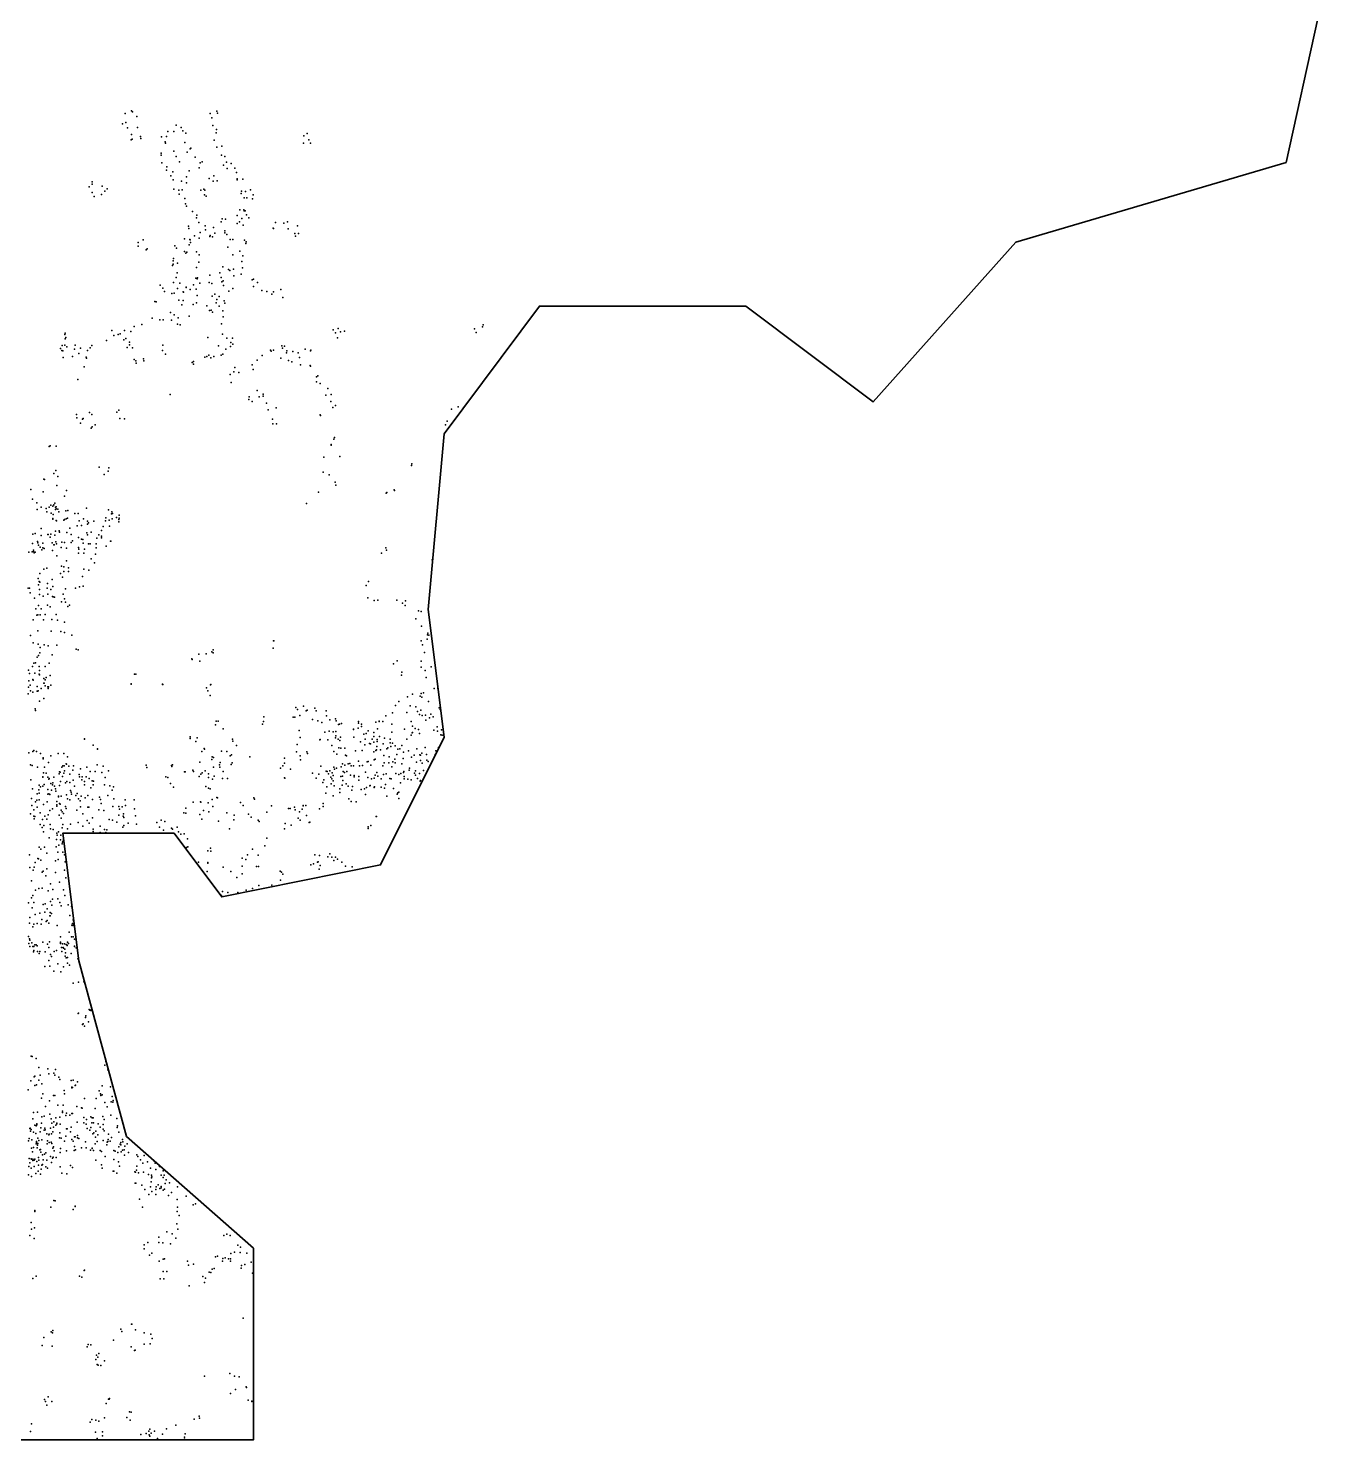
# Model space of a CAD drawing. Header units: millimetres. Extents: x -60275265 to 22802890, y -38578442 to 24337084.
# Drawn here: x 12509122 to 22802890, y -15644525 to -4381392 of the extents above; entities that cross this region are included whole.
import ezdxf

# ---------------------------------------------------------------- set-up
doc = ezdxf.new("R2010")
doc.units = ezdxf.units.MM
doc.header["$MEASUREMENT"] = 0
doc.layers.add('Outline', color=7, linetype='Continuous', true_color=0x000000)
doc.layers.add('particles', color=7, linetype='Continuous', true_color=0x000000)

msp = doc.modelspace()

# ---------------------------------------------------------------- linework, layer by layer
at = {"layer": 'Outline', "color": 3, "lineweight": 35, "true_color": 0x00ff00}
msp.add_lwpolyline([(22802890, -4304960), (22549469, -5451582), (20393676, -6088610), (19252505, -7362737), (18237991, -6598475), (16589645, -6598475), (15828837, -7617580), (15702178, -9019048), (15828837, -10038389), (15321604, -11057718), (14053727, -11312563), (13673211, -10803156), (12785450, -10803156), (12912625, -11822204), (13292918, -13223729), (14307431, -14115719), (14307431, -15644525), (13039331, -15644525), (11771230, -15644525)], dxfattribs=at)
at = {"layer": 'particles', "color": 93, "true_color": 0x67d435}
for p in [(13282622, -5061304), (13334622, -5039304), (13342622, -5048304), (13962622, -5061304), (14014622, -5042304), (14020622, -5058304), (13262622, -5143304), (13289622, -5132304), (13301622, -5175304), (13375622, -5085304), (13382622, -5172304), (13689622, -5155304), (13729622, -5172304), (13974622, -5095304), (13983622, -5156304), (13330622, -5272304), (13333622, -5230304), (13339622, -5266304), (13405622, -5245304), (13408622, -5260304), (13573622, -5247304), (13601622, -5287304), (13613622, -5245304), (13623622, -5204304), (13670622, -5206304), (13742622, -5200304), (13759622, -5292304), (13767622, -5218304), (13993622, -5274304), (14008622, -5217304), (14012622, -5188304), (14708622, -5239304), (14736622, -5222304), (14749622, -5272304), (13569622, -5377304), (13570622, -5394304), (13604622, -5299304), (13672622, -5361304), (13689622, -5404304), (13777622, -5371304), (13801622, -5343304), (13807622, -5339304), (14013622, -5330304), (14052622, -5393304), (14054622, -5322304), (14079622, -5405304), (14707622, -5299304), (14763622, -5299304), (13576622, -5454304), (13613622, -5514304), (13614622, -5488304), (13716622, -5446304), (13792622, -5518304), (13841622, -5409304), (13872622, -5495304), (13881622, -5455304), (13896622, -5448304), (14067622, -5475304), (14092622, -5449304), (14097622, -5500304), (14129622, -5460304), (14158622, -5499304), (13018622, -5625304), (13020622, -5606304), (13648622, -5558304), (13664622, -5527304), (13665622, -5590304), (13733622, -5601304), (13772622, -5568304), (13773622, -5616304), (13954622, -5579304), (13985622, -5601304), (13990622, -5559304), (13990622, -5560304), (14016622, -5600304), (14170622, -5533304), (14176622, -5583304), (14177622, -5592304), (14222622, -5586304), (12996622, -5647304), (13018622, -5693304), (13036622, -5724304), (13094622, -5707304), (13100622, -5640304), (13119622, -5681304), (13139622, -5662304), (13671622, -5665304), (13711622, -5672304), (13714622, -5704304), (13737622, -5670304), (13759622, -5739304), (13887622, -5672304), (13909622, -5666304), (13916622, -5710304), (13919622, -5672304), (13928622, -5721304), (14209622, -5700304), (14212622, -5680304), (14231622, -5735304), (14244622, -5685304), (14253622, -5735304), (14282622, -5670304), (14300622, -5743304), (14303622, -5711304), (13764622, -5783304), (13772622, -5801304), (13820622, -5844304), (14199622, -5831304), (14230622, -5830304), (14233622, -5837304), (14239622, -5839304), (13789622, -5960304), (13851622, -5893304), (13855622, -5873304), (13871622, -5931304), (13920622, -5957304), (14049622, -5925304), (14057622, -5902304), (14082622, -5905304), (14177622, -5875304), (14177622, -5940304), (14194622, -5927304), (14214622, -5898304), (14223622, -5952304), (14251622, -5871304), (14269622, -5893304), (14483622, -5932304), (14548622, -5937304), (14577622, -5925304), (14657622, -5959304), (13425622, -6070304), (13757622, -6062304), (13791622, -5978304), (13799622, -6068304), (13802622, -6070304), (13835622, -6038304), (13874622, -6056304), (13881622, -6012304), (13924622, -5990304), (13959622, -6042304), (13961622, -6035304), (13980622, -6046304), (13988622, -5970304), (13997622, -6016304), (14077622, -6013304), (14079622, -5998304), (14095622, -6028304), (14121622, -6066304), (14141622, -6067304), (14234622, -6072304), (14464622, -5977304), (14466622, -5978304), (14584622, -5982304), (14636622, -6019304), (14641622, -6039304), (14665622, -6018304), (13386622, -6092304), (13386622, -6121304), (13450622, -6150304), (13457622, -6142304), (13680622, -6117304), (13692622, -6135304), (13755622, -6163304), (13767622, -6175304), (13775622, -6167304), (13794622, -6109304), (13805622, -6092304), (13851622, -6165304), (13873622, -6188304), (14102622, -6128304), (14142622, -6189304), (14197622, -6160304), (14245622, -6100304), (14249622, -6086304), (13661622, -6274304), (13665622, -6237304), (13666622, -6265304), (13669622, -6218304), (13699622, -6255304), (13852622, -6289304), (13871622, -6248304), (14063622, -6284304), (14106622, -6306304), (14146622, -6304304), (14214622, -6242304), (14220622, -6294304), (14221622, -6196304), (13668622, -6410304), (13689622, -6370304), (13698622, -6333304), (13719622, -6415304), (13847622, -6375304), (13858622, -6381304), (13860622, -6374304), (13879622, -6415304), (13954622, -6410304), (13959622, -6351304), (13973622, -6417304), (14037622, -6334304), (14048622, -6371304), (14055622, -6405304), (14064622, -6396304), (14119622, -6314304), (14150622, -6357304), (14209622, -6343304), (14297622, -6388304), (14307622, -6383304), (14339622, -6410304), (13562622, -6430304), (13584622, -6456304), (13596622, -6483304), (13656622, -6498304), (13674622, -6496304), (13699622, -6457304), (13746622, -6485304), (13749622, -6488304), (13768622, -6450304), (13769622, -6448304), (13801622, -6465304), (13827622, -6428304), (13848622, -6462304), (13858622, -6514304), (13977622, -6520304), (13997622, -6502304), (14033622, -6523304), (14066622, -6433304), (14110622, -6478304), (14142622, -6459304), (14307622, -6441304), (14374622, -6474304), (14414622, -6483304), (14452622, -6503304), (14466622, -6484304), (14524622, -6466304), (14540622, -6530304), (13520622, -6561304), (13531622, -6565304), (13710622, -6552304), (13735622, -6587304), (13745622, -6554304), (13824622, -6586304), (13853622, -6573304), (13935622, -6595304), (13956622, -6633304), (13969622, -6632304), (14010622, -6572304), (14014622, -6545304), (14033622, -6598304), (14061622, -6637304), (14073622, -6555304), (14078622, -6575304), (13416622, -6746304), (13498622, -6695304), (13558622, -6708304), (13587622, -6709304), (13644622, -6650304), (13652622, -6711304), (13673622, -6667304), (13701622, -6742304), (13706622, -6691304), (13721622, -6747304), (13793622, -6679304), (13980622, -6647304), (14052622, -6741304), (14065622, -6683304), (16140622, -6747304), (12801622, -6825304), (12803622, -6813304), (12804622, -6860304), (12810622, -6850304), (13176622, -6794304), (13193622, -6832304), (13227622, -6826304), (13243622, -6820304), (13272622, -6868304), (13276622, -6794304), (13288622, -6856304), (13327622, -6801304), (13355622, -6760304), (13941622, -6849304), (14060622, -6821304), (14094622, -6853304), (14140622, -6854304), (14942622, -6787304), (14961622, -6811304), (14978622, -6851304), (14983622, -6778304), (15000622, -6804304), (15033622, -6798304), (16070622, -6779304), (16084622, -6810304), (16085622, -6810304), (16135622, -6765304), (12765622, -6936304), (12777622, -6953304), (12779622, -6914304), (12785622, -6956304), (12800622, -6910304), (12817622, -6922304), (12879622, -6941304), (12884622, -6909304), (12913622, -6976304), (12925622, -6934304), (12981622, -6952304), (13002622, -6932304), (13015622, -6912304), (13134622, -6874304), (13298622, -6928304), (13316622, -6907304), (13317622, -6885304), (13340622, -6931304), (13581622, -6953304), (13584622, -6910304), (13604622, -6982304), (14027622, -6915304), (14062622, -6981304), (14086622, -6942304), (14124622, -6920304), (14127622, -6890304), (14143622, -6902304), (14442622, -6951304), (14448622, -6957304), (14466622, -6949304), (14534622, -6916304), (14537622, -6935304), (14553622, -6918304), (14571622, -6972304), (14573622, -6955304), (14620622, -6960304), (14662622, -6971304), (14718622, -6941304), (14761622, -6955304), (14764622, -6951304), (12788622, -7009304), (12863622, -7000304), (12955622, -7084304), (12972622, -7006304), (12974622, -7014304), (13354622, -7025304), (13367622, -7035304), (13370622, -7054304), (13428622, -7019304), (13431622, -7036304), (13817622, -7048304), (13828622, -7062304), (13829622, -7041304), (13919622, -7006304), (13934622, -7000304), (13951622, -6989304), (13966622, -7011304), (13990622, -7001304), (14050622, -6989304), (14157622, -7087304), (14295622, -7067304), (14337622, -7029304), (14375622, -6993304), (14524622, -7014304), (14586622, -7033304), (14613622, -7043304), (14675622, -7008304), (14681622, -7066304), (14758622, -7071304), (14761622, -7078304), (12904622, -7183304), (14121622, -7143304), (14129622, -7207304), (14151622, -7123304), (14191622, -7128304), (14305622, -7103304), (14809622, -7203304), (14810622, -7163304), (14821622, -7155304), (13642622, -7305304), (14335622, -7271304), (14383622, -7318304), (14384622, -7300304), (14840622, -7215304), (14885622, -7308304), (14899622, -7257304), (14928622, -7303304), (13233622, -7429304), (14270622, -7343304), (14273622, -7322304), (14296622, -7359304), (14352622, -7321304), (14410622, -7373304), (14424622, -7427304), (14487622, -7410304), (14923622, -7359304), (14939622, -7408304), (14961622, -7392304), (15886622, -7420304), (15940622, -7402304), (12895622, -7464304), (12897622, -7489304), (12925622, -7533304), (12943622, -7500304), (12946622, -7495304), (12998622, -7447304), (13016622, -7464304), (13215622, -7445304), (13240622, -7496304), (13278622, -7498304), (14458622, -7500304), (14461622, -7537304), (14490622, -7538304), (14838622, -7466304), (14841622, -7471304), (15840622, -7545304), (15852622, -7517304), (13012622, -7572304), (13019622, -7562304), (13044622, -7546304), (14953622, -7646304), (12675622, -7719304), (12684622, -7713304), (12732622, -7716304), (14926622, -7702304), (14927622, -7708304), (14948622, -7660304), (13075622, -7883304), (14868622, -7805304), (14996622, -7798304), (15569622, -7869304), (15571622, -7858304), (12633622, -7980304), (12639622, -7982304), (12713622, -7935304), (12730622, -7910304), (12744622, -7957304), (13114622, -7942304), (13147622, -7916304), (13151622, -7890304), (14862622, -7924304), (14912622, -7946304), (12530622, -8063304), (12530622, -8063304), (12628622, -8080304), (12738622, -8030304), (12813622, -8069304), (14826622, -8082304), (14826622, -8083304), (14959622, -8003304), (14964622, -8026304), (15367622, -8090304), (15372622, -8085304), (15429622, -8065304), (15431622, -8069304), (12542622, -8140304), (12578622, -8168304), (12612622, -8203304), (12651622, -8212304), (12675622, -8203304), (12690622, -8186304), (12704622, -8195304), (12712622, -8183304), (12722622, -8172304), (12726622, -8204304), (12727622, -8220304), (12731622, -8217304), (12732622, -8201304), (12744622, -8218304), (12797622, -8114304), (12975622, -8211304), (14729622, -8174304), (12581622, -8222304), (12658622, -8240304), (12692622, -8251304), (12704622, -8292304), (12704622, -8299304), (12708622, -8260304), (12732622, -8308304), (12733622, -8312304), (12754622, -8241304), (12792622, -8307304), (12799622, -8300304), (12809622, -8232304), (12812622, -8297304), (12822622, -8291304), (12825622, -8230304), (12880622, -8254304), (12908622, -8253304), (12914622, -8313304), (12951622, -8295304), (12981622, -8315304), (12989622, -8329304), (13032622, -8314304), (13126622, -8311304), (13127622, -8287304), (13150622, -8223304), (13155622, -8307304), (13172622, -8255304), (13176622, -8239304), (13178622, -8295304), (13180622, -8252304), (13214622, -8285304), (13233622, -8302304), (13233622, -8321304), (13234622, -8267304), (13235622, -8290304), (12544622, -8419304), (12564622, -8412304), (12611622, -8428304), (12612622, -8373304), (12665622, -8422304), (12667622, -8420304), (12685622, -8442304), (12690622, -8417304), (12720622, -8426304), (12726622, -8394304), (12756622, -8391304), (12758622, -8401304), (12818622, -8406304), (12841622, -8369304), (12852622, -8421304), (12900622, -8351304), (12909622, -8446304), (12933622, -8348304), (12976622, -8407304), (12981622, -8338304), (12982622, -8424304), (13010622, -8401304), (13071622, -8424304), (13093622, -8390304), (13093622, -8447304), (13094622, -8433304), (13108622, -8357304), (13156622, -8355304), (12539622, -8559304), (12542622, -8493304), (12551622, -8545304), (12551622, -8557304), (12583622, -8476304), (12586622, -8488304), (12590622, -8505304), (12605622, -8522304), (12617622, -8543304), (12624622, -8490304), (12624622, -8528304), (12636622, -8532304), (12699622, -8488304), (12701622, -8548304), (12714622, -8504304), (12716622, -8504304), (12728622, -8478304), (12735622, -8494304), (12771622, -8524304), (12776622, -8483304), (12797622, -8484304), (12813622, -8529304), (12850622, -8484304), (12862622, -8471304), (12910622, -8524304), (12913622, -8537304), (12935622, -8459304), (12944622, -8462304), (12947622, -8489304), (12957622, -8538304), (12990622, -8494304), (13002622, -8494304), (13051622, -8496304), (13051622, -8527304), (13055622, -8450304), (13131622, -8514304), (13164622, -8474304), (13167622, -8474304), (15364622, -8528304), (15368622, -8547304), (12514622, -8563304), (12557622, -8567304), (12563622, -8562304), (12736622, -8592304), (12815622, -8632304), (12909622, -8570304), (12953622, -8569304), (13012622, -8614304), (13038622, -8648304), (13046622, -8577304), (15328622, -8570304), (15732622, -8667304), (15734622, -8623304), (12587622, -8773304), (12601622, -8732304), (12633622, -8698304), (12656622, -8690304), (12700622, -8781304), (12766622, -8731304), (12775622, -8673304), (12781622, -8762304), (12792622, -8678304), (12792622, -8715304), (12831622, -8686304), (12831622, -8715304), (12942622, -8756304), (12953622, -8697304), (12993622, -8706304), (12509622, -8849304), (12519622, -8850304), (12525622, -8887304), (12591622, -8822304), (12596622, -8797304), (12598622, -8859304), (12600622, -8802304), (12661622, -8848304), (12662622, -8812304), (12666622, -8897304), (12688622, -8859304), (12704622, -8836304), (12788622, -8897304), (12807622, -8853304), (12885622, -8849304), (12919622, -8838304), (12948622, -8832304), (15205622, -8827304), (15224622, -8797304), (12559622, -8930304), (12591622, -8988304), (12598622, -8899304), (12629622, -8914304), (12662622, -8984304), (12683622, -8999304), (12701622, -8916304), (12707622, -8918304), (12719622, -8920304), (12774622, -8959304), (12797622, -8934304), (12806622, -8961304), (12824622, -8996304), (12837622, -8984304), (15219622, -8927304), (15271622, -8948304), (15298622, -8946304), (15450622, -8944304), (15496622, -8970304), (15517622, -8986304), (15521622, -8949304), (12548622, -9102304), (12569622, -9015304), (12578622, -9065304), (12585622, -9062304), (12605622, -9061304), (12612622, -9013304), (12631622, -9102304), (12644622, -9060304), (12697622, -9098304), (12731622, -9060304), (12741622, -9105304), (12797622, -9121304), (12798622, -9121304), (15602622, -9094304), (15624622, -9029304), (15645622, -9035304), (12528622, -9226304), (12584622, -9190304), (12691622, -9193304), (12768622, -9196304), (12797622, -9202304), (12856622, -9224304), (15648622, -9152304), (15695622, -9221304), (15699622, -9207304), (15706622, -9224304), (12549622, -9284304), (12587622, -9295304), (12605622, -9323304), (12636622, -9301304), (12669622, -9308304), (12737622, -9305304), (12892622, -9336304), (12906622, -9340304), (13985622, -9341304), (14464622, -9327304), (14467622, -9270304), (14469622, -9270304), (15645622, -9269304), (15656622, -9302304), (15694622, -9256304), (12554622, -9448304), (12567622, -9444304), (12580622, -9400304), (12590622, -9385304), (12602622, -9364304), (12675622, -9448304), (12700622, -9381304), (13815622, -9412304), (13816622, -9419304), (13871622, -9375304), (13879622, -9431304), (13929622, -9372304), (13974622, -9357304), (13985622, -9366304), (15423622, -9454304), (15453622, -9428304), (15454622, -9430304), (15644622, -9431304), (15671622, -9363304), (12510622, -9503304), (12518622, -9530304), (12543622, -9475304), (12560622, -9527304), (12596622, -9474304), (12596622, -9535304), (12598622, -9507304), (12599622, -9540304), (12634622, -9569304), (12645622, -9473304), (12652622, -9561304), (12653622, -9561304), (12683622, -9546304), (13357622, -9534304), (13367622, -9534304), (15488622, -9544304), (15492622, -9519304), (15645622, -9480304), (15676622, -9506304), (15685622, -9561304), (15725622, -9477304), (12511622, -9640304), (12513622, -9588304), (12523622, -9622304), (12527622, -9669304), (12545622, -9577304), (12546622, -9678304), (12547622, -9583304), (12580622, -9671304), (12581622, -9634304), (12583622, -9671304), (12588622, -9669304), (12611622, -9649304), (12632622, -9606304), (12637622, -9608304), (12643622, -9581304), (12644622, -9628304), (12665622, -9636304), (12667622, -9650304), (12671622, -9636304), (12689622, -9622304), (13331622, -9613304), (13331622, -9614304), (13580622, -9615304), (13581622, -9618304), (13584622, -9618304), (13931622, -9643304), (13942622, -9669304), (13964622, -9621304), (13965622, -9619304), (15664622, -9685304), (15748622, -9650304), (15779622, -9650304), (12509622, -9693304), (12598622, -9750304), (12634622, -9729304), (13961622, -9706304), (14706622, -9791304), (15440622, -9786304), (15466622, -9752304), (15536622, -9715304), (15557622, -9788304), (15576622, -9695304), (15603622, -9796304), (15636622, -9710304), (15644622, -9690304), (15651622, -9718304), (15705622, -9753304), (12563622, -9812304), (12567622, -9824304), (14009622, -9910304), (14025622, -9910304), (14389622, -9877304), (14623622, -9878304), (14636622, -9879304), (14645622, -9802304), (14658622, -9818304), (14677622, -9866304), (14727622, -9829304), (14736622, -9822304), (14778622, -9897304), (14797622, -9807304), (14806622, -9829304), (14821622, -9907304), (14886622, -9828304), (14889622, -9867304), (14889622, -9869304), (14916622, -9900304), (14960622, -9891304), (14967622, -9908304), (15310622, -9911304), (15363622, -9868304), (15416622, -9844304), (15530622, -9840304), (15615622, -9833304), (15633622, -9856304), (15643622, -9823304), (15653622, -9866304), (15681622, -9862304), (15683622, -9903304), (15711622, -9884304), (15723622, -9854304), (15740622, -9875304), (15788622, -9804304), (15796622, -9818304), (14003622, -9940304), (14064622, -9972304), (14379622, -9935304), (14386622, -9914304), (14672622, -9986304), (14853622, -9920304), (14875622, -9997304), (14912622, -9991304), (14943622, -9995304), (14963622, -9993304), (14986622, -9937304), (14993622, -9933304), (15008622, -9930304), (15106622, -9975304), (15106622, -9976304), (15141622, -9965304), (15144622, -9927304), (15146622, -9912304), (15168622, -9935304), (15169622, -9953304), (15187622, -10014304), (15206622, -10008304), (15222622, -9987304), (15268622, -10002304), (15282622, -9919304), (15296622, -9971304), (15311622, -9913304), (15339622, -9913304), (15410622, -9998304), (15412622, -9933304), (15513622, -9975304), (15565622, -9912304), (15565622, -10022304), (15573622, -10003304), (15575622, -10000304), (15577622, -9950304), (15598622, -9969304), (15623622, -9977304), (15632622, -10009304), (15745622, -9983304), (15774622, -9956304), (15776622, -9989304), (15802622, -10019304), (15808622, -9979304), (15814622, -10021304), (12957622, -10055304), (12958622, -10052304), (13027622, -10101304), (13061622, -10132304), (13061622, -10134304), (13800622, -10049304), (13802622, -10034304), (13846622, -10072304), (13856622, -10043304), (13914622, -10129304), (13916622, -10133304), (14139622, -10053304), (14141622, -10069304), (14170622, -10105304), (14656622, -10096304), (14679622, -10040304), (14837622, -10058304), (14839622, -10057304), (14900622, -10058304), (14933622, -10105304), (14960622, -10044304), (14965622, -10027304), (14982622, -10054304), (14988622, -10122304), (14997622, -10065304), (15002622, -10038304), (15005622, -10126304), (15035622, -10125304), (15109622, -10037304), (15160622, -10075304), (15195622, -10100304), (15197622, -10053304), (15233622, -10089304), (15240622, -10090304), (15254622, -10053304), (15268622, -10032304), (15268622, -10078304), (15290622, -10113304), (15294622, -10057304), (15295622, -10072304), (15313622, -10032304), (15342622, -10092304), (15352622, -10045304), (15371622, -10131304), (15378622, -10122304), (15397622, -10055304), (15398622, -10082304), (15402622, -10112304), (15416622, -10086304), (15438622, -10108304), (15458622, -10134304), (15474622, -10130304), (15492622, -10105304), (15531622, -10053304), (15611622, -10132304), (15678622, -10121304), (15783622, -10120304), (12513622, -10163304), (12544622, -10153304), (12552622, -10145304), (12574622, -10153304), (12606622, -10169304), (12629622, -10204304), (12629622, -10210304), (12670622, -10240304), (12690622, -10186304), (12748622, -10169304), (12792622, -10168304), (12822622, -10196304), (13878622, -10238304), (13894622, -10152304), (13973622, -10216304), (13978622, -10196304), (13988622, -10201304), (14042622, -10241304), (14052622, -10150304), (14093622, -10152304), (14121622, -10186304), (14131622, -10180304), (14137622, -10243304), (14278622, -10194304), (14554622, -10206304), (14554622, -10246304), (14651622, -10154304), (14678622, -10188304), (14682622, -10218304), (14732622, -10156304), (14737622, -10167304), (14949622, -10153304), (14973622, -10174304), (15041622, -10181304), (15048622, -10186304), (15077622, -10248304), (15121622, -10146304), (15144622, -10230304), (15174622, -10143304), (15215622, -10234304), (15221622, -10232304), (15267622, -10155304), (15269622, -10219304), (15279622, -10214304), (15284622, -10145304), (15288622, -10140304), (15321622, -10140304), (15347622, -10184304), (15351622, -10242304), (15386622, -10244304), (15390622, -10195304), (15419622, -10235304), (15435622, -10214304), (15438622, -10244304), (15451622, -10176304), (15501622, -10208304), (15504622, -10157304), (15544622, -10146304), (15569622, -10197304), (15589622, -10181304), (15607622, -10238304), (15634622, -10179304), (15641622, -10182304), (15641622, -10225304), (15650622, -10165304), (15653622, -10245304), (15688622, -10175304), (15690622, -10222304), (15701622, -10232304), (15757622, -10175304), (15761622, -10147304), (12527622, -10258304), (12541622, -10265304), (12582622, -10278304), (12626622, -10355304), (12626622, -10358304), (12631622, -10322304), (12639622, -10278304), (12651622, -10325304), (12666622, -10357304), (12714622, -10358304), (12756622, -10330304), (12757622, -10315304), (12764622, -10317304), (12778622, -10278304), (12783622, -10353304), (12785622, -10266304), (12794622, -10326304), (12796622, -10267304), (12798622, -10307304), (12812622, -10251304), (12815622, -10254304), (12834622, -10270304), (12842622, -10332304), (12865622, -10302304), (12871622, -10266304), (12914622, -10337304), (12917622, -10355304), (12926622, -10290304), (12939622, -10354304), (12972622, -10355304), (12976622, -10277304), (13004622, -10311304), (13042622, -10313304), (13060622, -10259304), (13097622, -10319304), (13108622, -10269304), (13124622, -10360304), (13149622, -10306304), (13451622, -10261304), (13456622, -10280304), (13608622, -10354304), (13623622, -10360304), (13652622, -10265304), (13654622, -10272304), (13659622, -10260304), (13756622, -10314304), (13760622, -10314304), (13823622, -10302304), (13828622, -10312304), (13873622, -10353304), (13887622, -10334304), (13896622, -10322304), (13920622, -10307304), (13948622, -10330304), (13948622, -10359304), (13987622, -10276304), (13992622, -10349304), (14036622, -10258304), (14037622, -10276304), (14065622, -10313304), (14128622, -10257304), (14521622, -10284304), (14542622, -10267304), (14601622, -10292304), (14778622, -10325304), (14829622, -10332304), (14845622, -10269304), (14886622, -10310304), (14894622, -10313304), (14906622, -10330304), (14917622, -10307304), (14925622, -10356304), (14934622, -10323304), (14943622, -10345304), (14947622, -10277304), (14954622, -10292304), (14968622, -10286304), (15003622, -10351304), (15007622, -10274304), (15016622, -10348304), (15018622, -10252304), (15022622, -10312304), (15034622, -10321304), (15037622, -10261304), (15053622, -10313304), (15063622, -10250304), (15082622, -10341304), (15087622, -10266304), (15104622, -10267304), (15110622, -10344304), (15111622, -10354304), (15148622, -10351304), (15154622, -10266304), (15176622, -10263304), (15201622, -10316304), (15219622, -10360304), (15243622, -10262304), (15279622, -10341304), (15291622, -10319304), (15298622, -10350304), (15338622, -10266304), (15345622, -10335304), (15366622, -10330304), (15412622, -10274304), (15442622, -10329304), (15468622, -10337304), (15483622, -10327304), (15491622, -10251304), (15505622, -10319304), (15507622, -10312304), (15510622, -10353304), (15550622, -10302304), (15553622, -10285304), (15591622, -10326304), (15600622, -10342304), (15601622, -10307304), (15631622, -10328304), (15663622, -10303304), (12529622, -10379304), (12542622, -10450304), (12593622, -10459304), (12596622, -10422304), (12606622, -10435304), (12624622, -10428304), (12637622, -10415304), (12664622, -10455304), (12672622, -10374304), (12676622, -10367304), (12688622, -10407304), (12694622, -10461304), (12703622, -10417304), (12705622, -10402304), (12718622, -10430304), (12725622, -10450304), (12729622, -10468304), (12759622, -10423304), (12766622, -10393304), (12806622, -10402304), (12818622, -10393304), (12842622, -10399304), (12847622, -10463304), (12866622, -10380304), (12879622, -10429304), (12937622, -10379304), (12958622, -10391304), (12958622, -10419304), (12994622, -10368304), (13008622, -10441304), (13020622, -10387304), (13026622, -10419304), (13030622, -10390304), (13117622, -10418304), (13160622, -10427304), (13178622, -10462304), (13188622, -10433304), (13644622, -10407304), (13667622, -10436304), (13926622, -10432304), (13947622, -10444304), (13961622, -10451304), (13979622, -10373304), (14060622, -10369304), (14098622, -10368304), (14554622, -10363304), (14556622, -10365304), (14806622, -10366304), (14861622, -10400304), (14868622, -10379304), (14891622, -10433304), (14928622, -10409304), (14931622, -10370304), (14944622, -10386304), (14951622, -10425304), (14996622, -10451304), (15015622, -10422304), (15019622, -10384304), (15046622, -10409304), (15063622, -10428304), (15091622, -10462304), (15098622, -10432304), (15147622, -10382304), (15165622, -10455304), (15192622, -10449304), (15209622, -10440304), (15235622, -10426304), (15237622, -10424304), (15248622, -10370304), (15269622, -10366304), (15270622, -10438304), (15270622, -10439304), (15273622, -10435304), (15325622, -10370304), (15325622, -10438304), (15353622, -10445304), (15360622, -10415304), (15396622, -10369304), (15405622, -10370304), (15424622, -10447304), (15479622, -10401304), (15510622, -10370304), (15539622, -10373304), (15564622, -10379304), (15615622, -10368304), (15638622, -10389304), (15641622, -10385304), (12536622, -10528304), (12537622, -10583304), (12566622, -10554304), (12576622, -10540304), (12579622, -10491304), (12597622, -10485304), (12597622, -10538304), (12630622, -10576304), (12661622, -10553304), (12664622, -10493304), (12674622, -10491304), (12681622, -10495304), (12736622, -10552304), (12737622, -10578304), (12750622, -10513304), (12751622, -10509304), (12758622, -10567304), (12763622, -10572304), (12771622, -10510304), (12813622, -10498304), (12821622, -10529304), (12840622, -10539304), (12852622, -10476304), (12853622, -10492304), (12888622, -10504304), (12898622, -10488304), (12911622, -10529304), (12922622, -10546304), (12932622, -10510304), (12963622, -10521304), (12985622, -10503304), (13021622, -10534304), (13078622, -10518304), (13085622, -10535304), (13091622, -10567304), (13143622, -10503304), (13193622, -10530304), (13282622, -10538304), (13284622, -10583304), (13354622, -10537304), (13825622, -10557304), (13884622, -10553304), (13887622, -10556304), (13946622, -10561304), (13978622, -10535304), (14014622, -10520304), (14019622, -10523304), (14204622, -10560304), (14223622, -10584304), (14310622, -10522304), (14316622, -10533304), (14451622, -10586304), (14702622, -10585304), (14704622, -10582304), (14724622, -10582304), (14864622, -10566304), (14884622, -10485304), (14943622, -10505304), (14996622, -10480304), (15068622, -10530304), (15087622, -10550304), (15126622, -10553304), (15200622, -10495304), (15370622, -10509304), (15454622, -10494304), (15460622, -10481304), (15468622, -10476304), (15468622, -10528304), (12527622, -10650304), (12553622, -10618304), (12553622, -10668304), (12555622, -10689304), (12562622, -10671304), (12580622, -10596304), (12603622, -10642304), (12622622, -10696304), (12641622, -10669304), (12658622, -10692304), (12669622, -10657304), (12682622, -10623304), (12703622, -10610304), (12737622, -10589304), (12756622, -10660304), (12771622, -10683304), (12772622, -10621304), (12779622, -10634304), (12790622, -10647304), (12807622, -10592304), (12811622, -10606304), (12897622, -10621304), (12927622, -10593304), (12945622, -10651304), (12985622, -10596304), (12993622, -10597304), (13021622, -10682304), (13071622, -10618304), (13113622, -10623304), (13155622, -10695304), (13184622, -10590304), (13232622, -10592304), (13232622, -10660304), (13236622, -10613304), (13259622, -10593304), (13267622, -10667304), (13270622, -10650304), (13271622, -10680304), (13357622, -10611304), (13364622, -10665304), (13750622, -10643304), (13766622, -10645304), (13767622, -10604304), (13878622, -10654304), (13895622, -10691304), (13908622, -10622304), (13951622, -10634304), (13983622, -10591304), (14094622, -10643304), (14151622, -10698304), (14152622, -10661304), (14266622, -10652304), (14289622, -10675304), (14412622, -10636304), (14585622, -10607304), (14600622, -10606304), (14635622, -10596304), (14639622, -10619304), (14663622, -10685304), (14673622, -10633304), (14680622, -10699304), (14696622, -10613304), (14731622, -10662304), (14834622, -10609304), (14863622, -10591304), (15287622, -10671304), (15288622, -10670304), (12604622, -10735304), (12620622, -10760304), (12630622, -10793304), (12634622, -10744304), (12685622, -10736304), (12687622, -10770304), (12708622, -10774304), (12738622, -10804304), (12750622, -10794304), (12779622, -10761304), (12786622, -10734304), (12822622, -10769304), (12847622, -10733304), (12907622, -10719304), (12907622, -10720304), (12944622, -10747304), (12980622, -10703304), (12994622, -10725304), (13026622, -10790304), (13028622, -10772304), (13083622, -10748304), (13083622, -10798304), (13117622, -10774304), (13129622, -10798304), (13135622, -10777304), (13180622, -10701304), (13217622, -10716304), (13264622, -10756304), (13271622, -10742304), (13307622, -10723304), (13372622, -10733304), (13535622, -10720304), (13557622, -10756304), (13570622, -10701304), (13589622, -10781304), (13599622, -10711304), (13653622, -10764304), (13660622, -10773304), (13698622, -10755304), (13707622, -10793304), (13727622, -10812304), (13752622, -10808304), (14028622, -10708304), (14114622, -10769304), (14343622, -10700304), (14351622, -10710304), (14554622, -10770304), (14560622, -10727304), (14607622, -10740304), (14751622, -10719304), (14757622, -10715304), (15221622, -10753304), (15223622, -10766304), (15244622, -10744304), (12596622, -10916304), (12638622, -10915304), (12677622, -10841304), (12731622, -10912304), (12733622, -10854304), (12739622, -10819304), (12752622, -10899304), (12767622, -10857304), (12769622, -10820304), (12779622, -10890304), (12781622, -10876304), (12784622, -10871304), (12791622, -10861304), (13725622, -10871304), (13773622, -10917304), (13781622, -10849304), (13783622, -10914304), (13963622, -10923304), (14398622, -10904304), (14412622, -10845304), (12519622, -10977304), (12565622, -11037304), (12585622, -11006304), (12590622, -11009304), (12609622, -10931304), (12610622, -11020304), (12657622, -10963304), (12725622, -11025304), (12746622, -10955304), (12747622, -11015304), (12784622, -10955304), (12797622, -10976304), (12804622, -11032304), (13867622, -11036304), (13941622, -10944304), (13967622, -10947304), (14217622, -11004304), (14245622, -11014304), (14260622, -10976304), (14300622, -10932304), (14344622, -10979304), (14796622, -10977304), (14818622, -11036304), (14822622, -11033304), (14834622, -10983304), (14901622, -10994304), (14915622, -10970304), (14933622, -10995304), (14947622, -11022304), (14961622, -10995304), (14978622, -11011304), (15012622, -11035304), (12522622, -11079304), (12548622, -11100304), (12557622, -11075304), (12620622, -11114304), (12627622, -11108304), (12648622, -11144304), (12657622, -11089304), (12725622, -11119304), (12798622, -11098304), (13936622, -11109304), (13942622, -11043304), (13943622, -11039304), (14064622, -11075304), (14127622, -11110304), (14215622, -11066304), (14216622, -11128304), (14331622, -11070304), (14331622, -11070304), (14348622, -11070304), (14519622, -11107304), (14530622, -11115304), (14540622, -11130304), (14764622, -11057304), (14787622, -11049304), (14830622, -11090304), (14840622, -11062304), (15042622, -11068304), (15094622, -11072304), (12536622, -11185304), (12566622, -11259304), (12594622, -11246304), (12620622, -11243304), (12687622, -11207304), (12705622, -11254304), (12759622, -11195304), (12791622, -11256304), (12810622, -11160304), (14173622, -11157304), (14249622, -11260304), (14299622, -11246304), (14349622, -11221304), (14452622, -11220304), (14522622, -11180304), (12512622, -11361304), (12535622, -11320304), (12546622, -11302304), (12554622, -11357304), (12628622, -11374304), (12644622, -11368304), (12669622, -11264304), (12687622, -11348304), (12703622, -11330304), (12745622, -11329304), (12762622, -11356304), (12802622, -11301304), (12827622, -11375304), (14052622, -11300304), (14060622, -11269304), (14102622, -11278304), (14181622, -11277304), (12521622, -11477304), (12541622, -11399304), (12563622, -11453304), (12602622, -11442304), (12640622, -11434304), (12661622, -11408304), (12682622, -11463304), (12684622, -11438304), (12685622, -11463304), (12695622, -11444304), (12698622, -11378304), (12772622, -11384304), (12840622, -11460304), (12854622, -11388304), (12519622, -11522304), (12544622, -11551304), (12552622, -11531304), (12579622, -11525304), (12611622, -11529304), (12618622, -11494304), (12651622, -11510304), (12660622, -11502304), (12673622, -11523304), (12740622, -11540304), (12836622, -11593304), (12857622, -11537304), (12859622, -11542304), (12863622, -11524304), (12866622, -11495304), (12869622, -11503304), (12871622, -11530304), (12873622, -11540304), (12510622, -11629304), (12513622, -11684304), (12519622, -11646304), (12521622, -11657304), (12521622, -11707304), (12538622, -11680304), (12546622, -11708304), (12554622, -11708304), (12562622, -11694304), (12572622, -11695304), (12580622, -11704304), (12626622, -11675304), (12662622, -11690304), (12679622, -11670304), (12765622, -11675304), (12765622, -11677304), (12765622, -11685304), (12766622, -11632304), (12783622, -11688304), (12797622, -11688304), (12811622, -11691304), (12817622, -11694304), (12820622, -11699304), (12821622, -11673304), (12829622, -11685304), (12854622, -11630304), (12866622, -11631304), (12877622, -11706304), (12878622, -11651304), (12879622, -11708304), (12550622, -11750304), (12553622, -11741304), (12583622, -11747304), (12596622, -11765304), (12602622, -11748304), (12644622, -11752304), (12674622, -11715304), (12674622, -11821304), (12687622, -11772304), (12695622, -11789304), (12716622, -11748304), (12735622, -11741304), (12775622, -11715304), (12777622, -11747304), (12788622, -11716304), (12790622, -11722304), (12802622, -11730304), (12804622, -11785304), (12807622, -11760304), (12811622, -11799304), (12821622, -11797304), (12851622, -11765304), (12892622, -11719304), (12904622, -11807304), (12641622, -11868304), (12682622, -11864304), (12713622, -11904304), (12745622, -11846304), (12770622, -11910304), (12790622, -11870304), (12823622, -11841304), (12839622, -11857304), (12867622, -12001304), (12910622, -11994304), (12952622, -11990304), (12908622, -12242304), (12909622, -12240304), (12967622, -12274304), (12969622, -12262304), (12995622, -12211304), (13000622, -12216304), (13009622, -12219304), (13010622, -12213304), (12942622, -12330304), (12948622, -12326304), (12959622, -12345304), (12990622, -12309304), (12531622, -12583304), (12541622, -12587304), (12571622, -12603304), (12593622, -12674304), (12665622, -12684304), (12673622, -12724304), (12714622, -12719304), (12725622, -12691304), (13121622, -12655304), (13128622, -12626304), (13144622, -12692304), (12530622, -12781304), (12556622, -12749304), (12561622, -12744304), (12562622, -12818304), (12575622, -12812304), (12592622, -12775304), (12605622, -12734304), (12616622, -12803304), (12721622, -12735304), (12754622, -12751304), (12762622, -12770304), (12850622, -12777304), (12856622, -12830304), (12856622, -12836304), (12861622, -12834304), (12868622, -12776304), (12884622, -12818304), (12886622, -12816304), (12902622, -12788304), (13100622, -12821304), (13164622, -12829304), (12509622, -12852304), (12615622, -12919304), (12626622, -12885304), (12679622, -12940304), (12711622, -12898304), (12721622, -12898304), (12795622, -12856304), (12798622, -12883304), (12957622, -12921304), (13051622, -12920304), (13075622, -12859304), (13086622, -12883304), (13087622, -12896304), (13099622, -12893304), (13171622, -12949304), (13178622, -12904304), (13185622, -12950304), (13187622, -12937304), (12550622, -13033304), (12582622, -13029304), (12635622, -13061304), (12646622, -12984304), (12681622, -13045304), (12744622, -12973304), (12781622, -13032304), (12782622, -13022304), (12787622, -12974304), (12810622, -13056304), (12813622, -13037304), (12842622, -13053304), (12857622, -13042304), (12861622, -13040304), (12896622, -12985304), (12935622, -12995304), (12938622, -12999304), (13044622, -13000304), (13105622, -13064304), (13121622, -12954304), (13139622, -12987304), (13168622, -13053304), (12522622, -13161304), (12523622, -13159304), (12533622, -13169304), (12546622, -13083304), (12562622, -13135304), (12572622, -13139304), (12577622, -13123304), (12577622, -13130304), (12608622, -13156304), (12614622, -13117304), (12618622, -13068304), (12637622, -13174304), (12640622, -13157304), (12644622, -13172304), (12686622, -13157304), (12693622, -13083304), (12698622, -13117304), (12711622, -13151304), (12713622, -13108304), (12729622, -13076304), (12729622, -13133304), (12737622, -13119304), (12737622, -13123304), (12762622, -13069304), (12764622, -13126304), (12813622, -13162304), (12820622, -13163304), (12850622, -13149304), (12898622, -13109304), (12952622, -13074304), (12952622, -13115304), (12971622, -13126304), (12975622, -13089304), (12978622, -13161304), (13000622, -13175304), (13007622, -13153304), (13008622, -13067304), (13015622, -13116304), (13019622, -13075304), (13027622, -13076304), (13030622, -13115304), (13067622, -13123304), (13084622, -13151304), (13106622, -13129304), (13108622, -13165304), (13114622, -13089304), (13216622, -13080304), (13218622, -13152304), (13221622, -13138304), (12510622, -13260304), (12515622, -13239304), (12526622, -13183304), (12538622, -13252304), (12550622, -13191304), (12569622, -13200304), (12572622, -13284304), (12574622, -13264304), (12574622, -13273304), (12584622, -13281304), (12586622, -13237304), (12594622, -13257304), (12603622, -13187304), (12616622, -13252304), (12657622, -13203304), (12659622, -13283304), (12662622, -13258304), (12674622, -13211304), (12675622, -13272304), (12676622, -13205304), (12693622, -13269304), (12695622, -13202304), (12698622, -13281304), (12704622, -13187304), (12758622, -13235304), (12760622, -13196304), (12772622, -13237304), (12797622, -13261304), (12808622, -13222304), (12847622, -13186304), (12856622, -13248304), (12867622, -13261304), (12878622, -13226304), (12884622, -13226304), (12901622, -13217304), (12903622, -13234304), (12912622, -13241304), (12967622, -13266304), (13024622, -13202304), (13033622, -13196304), (13042622, -13283304), (13046622, -13229304), (13049622, -13182304), (13058622, -13263304), (13064622, -13212304), (13107622, -13255304), (13116622, -13180304), (13137622, -13290304), (13138622, -13270304), (13144622, -13265304), (13147622, -13249304), (13148622, -13206304), (13162622, -13261304), (13173622, -13231304), (13233622, -13191304), (13243622, -13285304), (13247622, -13271304), (13260622, -13248304), (13263622, -13267304), (13299622, -13282304), (12515622, -13400304), (12534622, -13318304), (12542622, -13348304), (12551622, -13312304), (12579622, -13315304), (12582622, -13294304), (12591622, -13392304), (12600622, -13331304), (12607622, -13329304), (12610622, -13349304), (12623622, -13371304), (12639622, -13366304), (12648622, -13354304), (12686622, -13383304), (12703622, -13397304), (12705622, -13318304), (12708622, -13389304), (12711622, -13307304), (12715622, -13340304), (12732622, -13392304), (12763622, -13351304), (12766622, -13319304), (12814622, -13340304), (12876622, -13337304), (12877622, -13305304), (12885622, -13330304), (12935622, -13314304), (12972622, -13316304), (13005622, -13334304), (13019622, -13318304), (13019622, -13319304), (13029622, -13337304), (13084622, -13337304), (13093622, -13344304), (13124622, -13383304), (13193622, -13336304), (13203622, -13341304), (13224622, -13353304), (13232622, -13308304), (13248622, -13291304), (13250622, -13348304), (13260622, -13334304), (13275622, -13332304), (13277622, -13373304), (13281622, -13301304), (13308622, -13352304), (13375622, -13370304), (13384622, -13383304), (13434622, -13377304), (12514622, -13465304), (12521622, -13434304), (12531622, -13476304), (12533622, -13403304), (12536622, -13404304), (12546622, -13406304), (12546622, -13415304), (12555622, -13464304), (12556622, -13412304), (12562622, -13405304), (12578622, -13424304), (12589622, -13502304), (12591622, -13454304), (12593622, -13413304), (12612622, -13486304), (12618622, -13454304), (12622622, -13447304), (12628622, -13410304), (12648622, -13466304), (12658622, -13414304), (12663622, -13476304), (12695622, -13431304), (12764622, -13466304), (12847622, -13455304), (12863622, -13472304), (13048622, -13414304), (13094622, -13451304), (13099622, -13477304), (13186622, -13501304), (13192622, -13501304), (13193622, -13409304), (13229622, -13427304), (13236622, -13462304), (13360622, -13506304), (13364622, -13508304), (13373622, -13494304), (13375622, -13462304), (13388622, -13515304), (13405622, -13411304), (13423622, -13438304), (13428622, -13510304), (13460622, -13427304), (13484622, -13478304), (13511622, -13418304), (13521622, -13438304), (13528622, -13488304), (13554622, -13456304), (13556622, -13463304), (13585622, -13497304), (12511622, -13530304), (12534622, -13543304), (12569622, -13520304), (12607622, -13526304), (12777622, -13517304), (12818622, -13523304), (13216622, -13517304), (13361622, -13598304), (13368622, -13597304), (13415622, -13612304), (13469622, -13527304), (13484622, -13627304), (13490622, -13585304), (13492622, -13532304), (13493622, -13553304), (13495622, -13545304), (13531622, -13625304), (13547622, -13611304), (13570622, -13532304), (13570622, -13622304), (13585622, -13552304), (13595622, -13533304), (13601622, -13599304), (13609622, -13570304), (13637622, -13594304), (13700622, -13627304), (12713622, -13734304), (12724622, -13737304), (13398622, -13724304), (13439622, -13648304), (13470622, -13687304), (13494622, -13662304), (13526622, -13647304), (13526622, -13687304), (13560622, -13639304), (13570622, -13633304), (13586622, -13653304), (13596622, -13644304), (13629622, -13696304), (13651622, -13670304), (13698622, -13726304), (13768622, -13700304), (12561622, -13814304), (12561622, -13823304), (12689622, -13789304), (12867622, -13806304), (12882622, -13784304), (12884622, -13780304), (13421622, -13789304), (13698622, -13822304), (13700622, -13788304), (13826622, -13770304), (13843622, -13761304), (12531622, -13911304), (12536622, -13965304), (12558622, -13952304), (13694622, -13922304), (13704622, -13965304), (13713622, -13854304), (12521622, -14015304), (12555622, -14037304), (12556622, -14038304), (13464622, -14069304), (13550622, -14028304), (13552622, -14070304), (13582622, -14074304), (13615622, -13984304), (13657622, -14000304), (13687622, -14035304), (14071622, -14015304), (14095622, -14003304), (14120622, -14015304), (13433622, -14089304), (13435622, -14120304), (13476622, -14170304), (13496622, -14156304), (13645622, -14082304), (14004622, -14185304), (14020622, -14179304), (14127622, -14158304), (14156622, -14147304), (14181622, -14092304), (14201622, -14149304), (14202622, -14107304), (14254622, -14155304), (12956622, -14294304), (12958622, -14291304), (13555622, -14218304), (13585622, -14301304), (13587622, -14204304), (13596622, -14201304), (13615622, -14302304), (13780622, -14220304), (13787622, -14251304), (13828622, -14244304), (13977622, -14283304), (13992622, -14278304), (14058622, -14218304), (14062622, -14197304), (14081622, -14192304), (14107622, -14201304), (14122622, -14200304), (14122622, -14219304), (14208622, -14275304), (14210622, -14253304), (14238622, -14247304), (14289622, -14227304), (12544622, -14358304), (12572622, -14339304), (12918622, -14340304), (12936622, -14347304), (13563622, -14360304), (13592622, -14361304), (13792622, -14415304), (13903622, -14341304), (13916622, -14389304), (13923622, -14354304), (13954622, -14308304), (13967622, -14309304), (14300622, -14314304), (13334622, -14723304), (13336622, -14722304), (14224622, -14673304), (12633622, -14827304), (12691622, -14784304), (12702622, -14790304), (12704622, -14773304), (13188622, -14850304), (13247622, -14763304), (13256622, -14781304), (13365622, -14768304), (13433622, -14791304), (13487622, -14802304), (13498622, -14835304), (12621622, -14891304), (12699622, -14897304), (12978622, -14903304), (12988622, -14884304), (13007622, -14886304), (13053622, -14970304), (13071622, -14957304), (13330622, -14903304), (13357622, -14931304), (13361622, -14930304), (13433622, -14881304), (13481622, -14878304), (13047622, -15003304), (13058622, -15043304), (13065622, -14984304), (13066622, -15049304), (13087622, -15051304), (13117622, -15014304), (13915622, -15137304), (14117622, -15115304), (14118622, -15115304), (14155622, -15137304), (14193622, -15143304), (12669622, -15302304), (13156622, -15316304), (14122622, -15275304), (14123622, -15276304), (14164622, -15244304), (14249622, -15223304), (14252622, -15227304), (12638622, -15323304), (12647622, -15339304), (12658622, -15369304), (12696622, -15338304), (13130622, -15356304), (13150622, -15321304), (13154622, -15320304), (13316622, -15421304), (13330622, -15423304), (14265622, -15327304), (14293622, -15339304), (14294622, -15337304), (12534622, -15517304), (13004622, -15504304), (13015622, -15483304), (13048622, -15489304), (13071622, -15496304), (13118622, -15468304), (13297622, -15466304), (13323622, -15488304), (13687622, -15527304), (13833622, -15479304), (13873622, -15455304), (13877622, -15471304), (12528622, -15578304), (13046622, -15583304), (13058622, -15634304), (13101622, -15614304), (13102622, -15581304), (13407622, -15601304), (13449622, -15594304), (13472622, -15575304), (13475622, -15605304), (13479622, -15560304), (13480622, -15615304), (13489622, -15592304), (13516622, -15575304), (13541622, -15634304), (13580622, -15599304), (13613622, -15558304), (13756622, -15640304), (13757622, -15623304), (13761622, -15596304)]:
    msp.add_point(p, dxfattribs=at)

doc.saveas('drawing.dxf')
